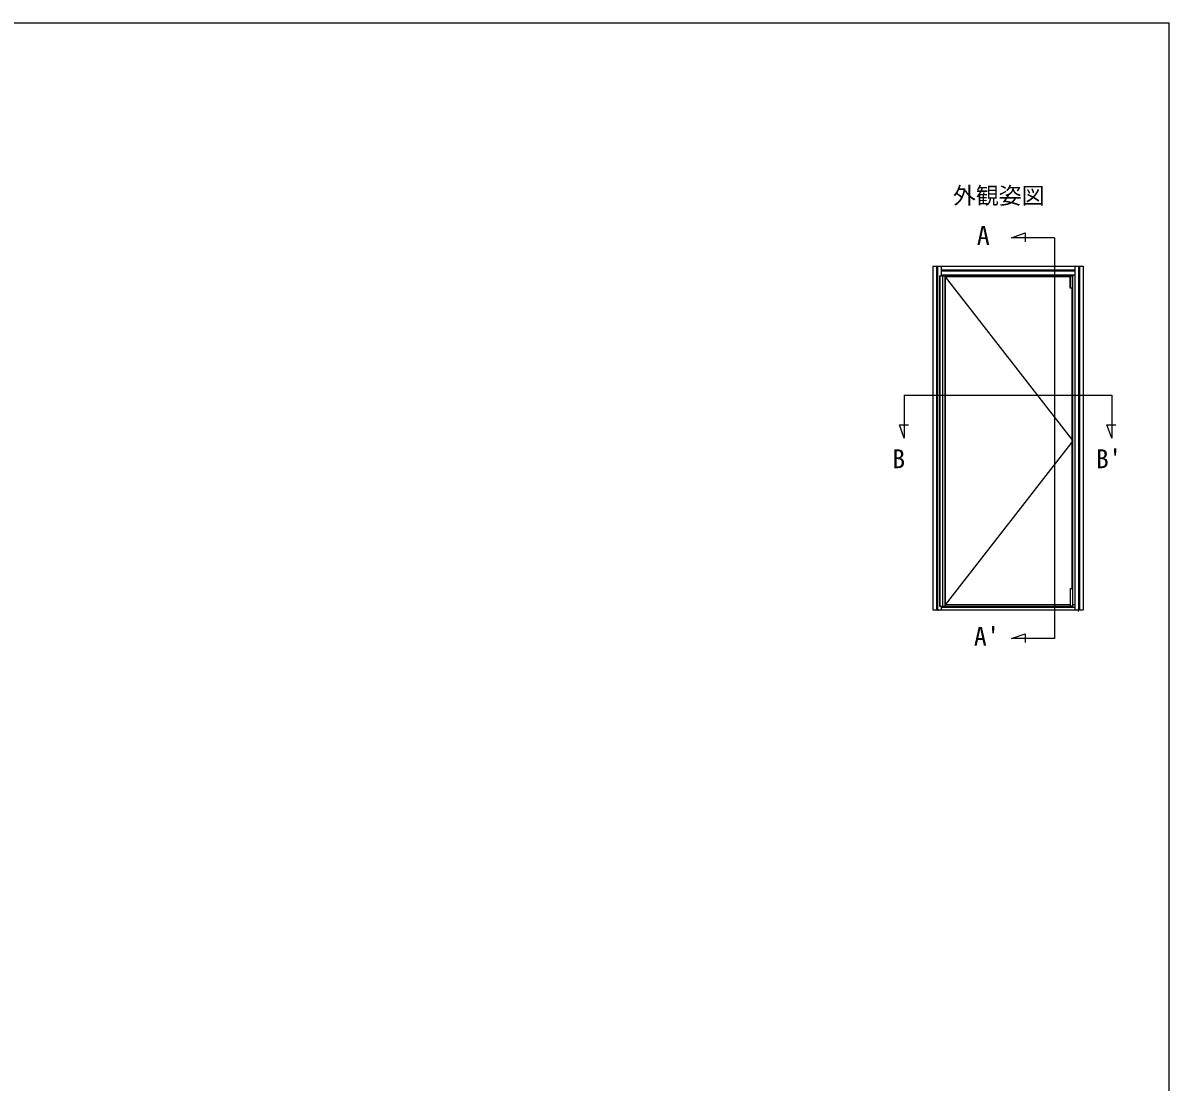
# Model space of a CAD drawing. Units: millimetres, scale not verified. Extents: x -525 to 525, y -783 to 779.
# Drawn here: x 124.6 to 525, y 377.2 to 747.1 of the extents above; entities that cross this region are included whole.
import ezdxf
from ezdxf.enums import TextEntityAlignment as Align

# ---------------------------------------------------------------- set-up
doc = ezdxf.new("R2010")
doc.units = ezdxf.units.MM
doc.header["$LTSCALE"] = 4
for name, color, linetype in [('0-1_USER1', 3, 'Continuous'), ('0-4_YKK_12', 2, 'Continuous'), ('0-6_YKK_A1', 4, 'Continuous'), ('0-8_YKK_ZWAK', 7, 'Continuous')]:
    doc.layers.add(name, color=color, linetype=linetype)
doc.styles.add('ＭＳ ゴシック', font='')
doc.styles.get('ＭＳ ゴシック').set_extended_font_data('MS Gothic')

msp = doc.modelspace()

# ---------------------------------------------------------------- linework, layer by layer
at = {"layer": '0-4_YKK_12'}
for p, q in [((485, 672.1), (470, 672.1)), ((485, 672.1), (485, 532.075)), ((432.5, 617.1), (505, 617.1)), ((432.5, 617.1), (432.5, 602.1)), ((505, 617.1), (505, 602.1)), ((485, 532.075), (470, 532.075))]:
    msp.add_line(p, q, dxfattribs=at)
for points in [[(470, 672.1), (474.68, 673.803), (474.68, 670.683)], [(432.5, 602.1), (430.797, 606.78), (433.917, 606.78)], [(505, 602.1), (503.297, 606.78), (506.417, 606.78)], [(470, 532.075), (474.68, 533.778), (474.68, 530.658)]]:
    msp.add_lwpolyline(points, dxfattribs=at)
at = {"layer": '0-6_YKK_A1'}
for p, q in [((442.5, 662.1), (495, 662.1)), ((442.5, 662.1), (442.5, 542.075)), ((443.75, 662.1), (443.75, 542.075)), ((444.1, 662.1), (444.1, 542.075)), ((445.45, 658.8), (445.45, 662.1)), ((445.45, 660.85), (492.05, 660.85)), ((492.05, 662.1), (492.05, 542.075)), ((493.4, 662.1), (493.4, 542.075)), ((493.75, 662.1), (493.75, 542.075)), ((495, 662.1), (495, 542.075)), ((444.85, 658.8), (444.85, 543.45)), ((444.85, 658.8), (446.75, 658.8)), ((444.9, 658.8), (444.9, 543.45)), ((445.45, 660.5), (492.05, 660.5)), ((445.45, 659.15), (492.05, 659.15)), ((445.9, 658.8), (445.9, 543.45)), ((446.7, 658.8), (446.7, 543.45)), ((446.75, 657.975), (446.75, 658.85)), ((446.75, 658.85), (491.4, 658.85)), ((446.75, 658.8), (446.75, 543.4)), ((490.295, 658.425), (446.75, 658.425)), ((446.9, 543.825), (446.9, 658.425)), ((446.95, 543.825), (446.95, 658.425)), ((490.525, 658.85), (490.525, 654.475)), ((491.4, 658.8), (491.318, 658.8)), ((491.4, 543.4), (491.4, 658.85)), ((491.2, 549.6), (491.2, 654.475)), ((491.25, 549.6), (491.25, 654.475)), ((491.4, 549.225), (491.4, 654.15)), ((490.445, 549.6), (491.25, 549.6)), ((490.445, 549.6), (490.445, 543.4)), ((490.525, 543.4), (490.525, 549.6)), ((442.5, 542.075), (495, 542.075)), ((444.2, 542.254), (444.2, 541.763)), ((444.85, 543.45), (446.75, 543.45)), ((445.45, 542.075), (445.45, 543.45)), ((445.45, 543.025), (492.05, 543.025)), ((446.75, 544.275), (446.75, 543.45)), ((490.295, 543.825), (446.75, 543.825)), ((446.75, 543.4), (491.4, 543.4)), ((491.313, 543.45), (491.4, 543.45)), ((491.4, 543.925), (492.05, 543.925)), ((493.3, 542.485), (493.3, 541.556))]:
    msp.add_line(p, q, dxfattribs=at)
for points in [[(446.75, 658.425), (491.4, 601.125), (446.75, 543.825)], [(491.25, 654.475), (490.445, 654.475), (490.445, 658.85)]]:
    msp.add_lwpolyline(points, dxfattribs=at)
for points in [[(490.295, 658.85), (490.295, 658.425), (490.445, 658.425), (490.445, 658.85)], [(490.525, 658.85), (491.4, 658.85), (491.4, 658.7), (490.525, 658.7)], [(490.295, 543.825), (490.295, 543.4), (490.445, 543.4), (490.445, 543.825)], [(490.525, 543.55), (491.4, 543.55), (491.4, 543.4), (490.525, 543.4)]]:
    msp.add_lwpolyline(points, close=True, dxfattribs=at)
at = {"layer": '0-8_YKK_ZWAK'}
msp.add_line((-525, 747.1), (525, 747.1), dxfattribs=at)
msp.add_lwpolyline([(-525, -782.9), (525, -782.9), (525, 747.1)], dxfattribs=at)

# ---------------------------------------------------------------- texts
at = {"layer": '0-1_USER1', "style": 'ＭＳ ゴシック'}
for s, height, p in [('外観姿図', 5.865, (449.5, 682.1)), ('A', 6.598, (457.858, 667.6)), ('B', 6.598, (428.307, 589.6)), ("B'", 6.598, (499.426, 589.6)), ("A'", 6.598, (456.81, 527.575))]:
    msp.add_text(s, height=height, dxfattribs=at).set_placement(p, align=Align.BOTTOM_LEFT)

doc.saveas('drawing.dxf')
